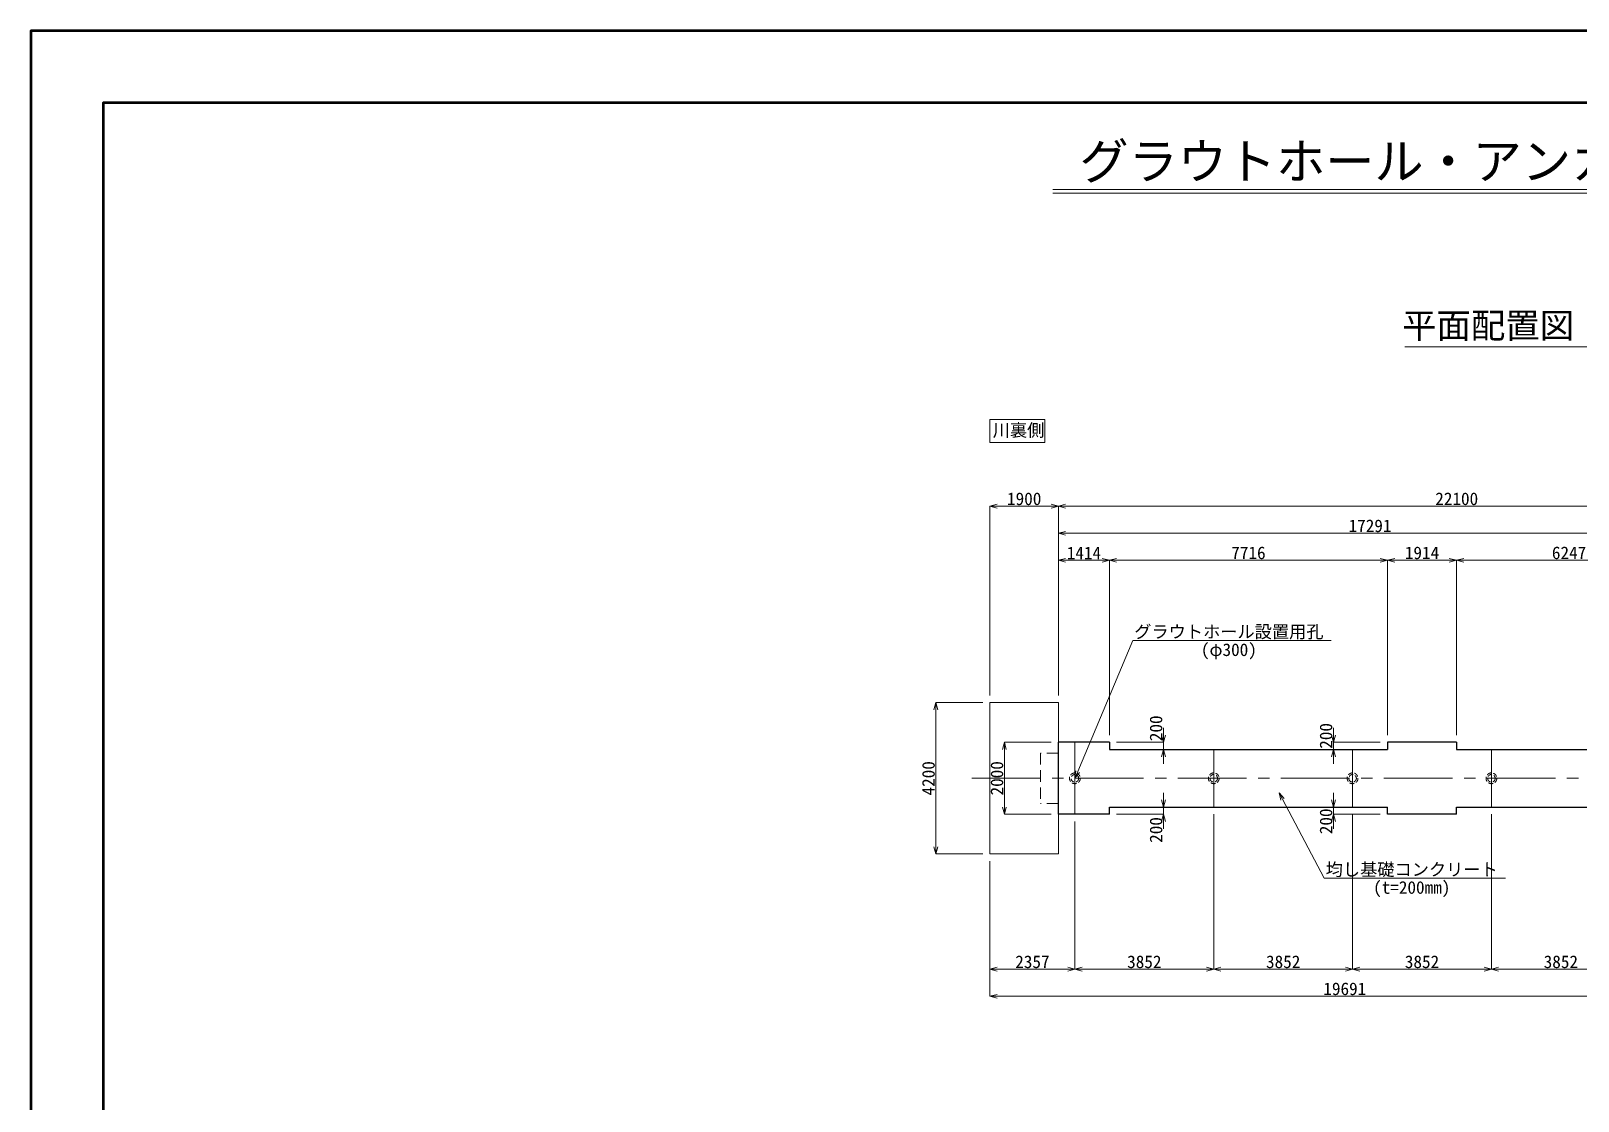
# Model space of a CAD drawing. Extents: x 1000 to 85100, y -10 to 59390.
# Drawn here: x 1000 to 43923, y 29690 to 59390 of the extents above; entities that cross this region are included whole.
import ezdxf
from ezdxf import colors
from ezdxf.entities.mleader import LeaderData, LeaderLine
from ezdxf.enums import TextEntityAlignment as Align
from ezdxf.math import Vec2, Vec3

# ---------------------------------------------------------------- set-up
doc = ezdxf.new("R2010")
doc.units = 0
doc.header["$LTSCALE"] = 100
doc.header["$PDMODE"] = 34
doc.linetypes.add('CENTER2', pattern=[28.575, 19.05, -3.175, 3.175, -3.175])
doc.linetypes.add('HIDDEN2', pattern=[4.7625, 3.175, -1.5875])
doc.layers.get('0').update_dxf_attribs({"linetype": 'CONTINUOUS', "lineweight": 0})
doc.layers.get('DEFPOINTS').update_dxf_attribs({"color": 8, "linetype": 'CONTINUOUS', "lineweight": 0})
for name, color, linetype, lineweight in [('0タイトル', 7, 'CONTINUOUS', 13), ('0中心線', 7, 'CENTER2', 5), ('0寸法', 7, 'CONTINUOUS', 5), ('0文字', 41, 'CONTINUOUS', 5), ('1グラウトホール', 1, 'HIDDEN2', 25), ('2均し基礎コンクリート', 140, 'CONTINUOUS', 13), ('2現場打ち・増しコン', 1, 'HIDDEN2', 13), ('D-TTL', 2, 'CONTINUOUS', 50)]:
    doc.layers.add(name, color=color, linetype=linetype, lineweight=lineweight)
doc.layers.add('D-WORK作業ﾚｲﾔ', color=9, linetype='CONTINUOUS', lineweight=13, plot=False)
doc.styles.add('寸法文字', font='MS Gothic.ttf')
doc.dimstyles.new('1／100', dxfattribs={"dimscale": 100, "dimtxt": 3.5, "dimasz": 2, "dimexe": 0, "dimexo": 2, "dimgap": 0.3, "dimtad": 1, "dimdec": 0, "dimzin": 1, "dimdsep": 46, "dimtxsty": '寸法文字', "dimblk": 'OPEN30', "dimcen": 2.5, "dimclrd": 256, "dimclre": 256, "dimclrt": 256, "dimadec": 0, "dimazin": 0, "dimtfac": 1, "dimtdec": 0, "dimtmove": 0, "dimatfit": 3, "dimldrblk": 'OPEN30', "dimfxl": 1, "dimlwd": -1, "dimlwe": -1, "dimarcsym": 0})

# ---------------------------------------------------------------- blocks, each defined once
blk = doc.blocks.new('_Open30')
at = {"color": 0, "linetype": 'ByBlock', "lineweight": -2}
for p, q in [((-1, 0.27), (0, 0)), ((0, 0), (-1, -0.27)), ((0, 0), (-1, 0))]:
    blk.add_line(p, q, dxfattribs=at)
blk = doc.blocks.new('*D10')
at = {"layer": '0寸法', "transparency": 16777216}
for p, q in [((27407, 40748), (26107, 40748)), ((26107, 36748), (26107, 40548)), ((27407, 36548), (26107, 36548))]:
    blk.add_line(p, q, dxfattribs=at)
at = {"layer": 'DEFPOINTS', "color": 0, "transparency": 16777216}
for p in [(26107, 40748), (27607, 40748), (27607, 36548)]:
    blk.add_point(p, dxfattribs=at)
at = {"layer": '0寸法', "transparency": 16777216, "xscale": 200, "yscale": 200, "zscale": 200}
for p, rotation in [((26107, 40748), 90), ((26107, 36548), 270)]:
    blk.add_blockref('_Open30', p, dxfattribs=dict(at, rotation=rotation))
at = {"layer": '0寸法', "transparency": 16777216, "insert": (25902, 38648), "char_height": 350, "attachment_point": 5, "rotation": 90, "style": '寸法文字'}
blk.add_mtext('4200', dxfattribs=at)
blk = doc.blocks.new('*D12')
at = {"layer": '0寸法', "transparency": 16777216}
for p, q in [((29507, 40948), (29507, 46198)), ((29707, 46198), (51407, 46198)), ((51607, 41248), (51607, 46198))]:
    blk.add_line(p, q, dxfattribs=at)
at = {"layer": 'DEFPOINTS', "color": 0, "transparency": 16777216}
for p in [(51607, 46198), (51607, 41048), (29507, 40748)]:
    blk.add_point(p, dxfattribs=at)
at = {"layer": '0寸法', "transparency": 16777216, "xscale": 200, "yscale": 200, "zscale": 200, "rotation": 180}
blk.add_blockref('_Open30', (29507, 46198), dxfattribs=at)
at = {"layer": '0寸法', "transparency": 16777216, "xscale": 200, "yscale": 200, "zscale": 200}
blk.add_blockref('_Open30', (51607, 46198), dxfattribs=at)
at = {"layer": '0寸法', "transparency": 16777216, "insert": (40557, 46403), "char_height": 350, "attachment_point": 5, "style": '寸法文字'}
blk.add_mtext('22100', dxfattribs=at)
blk = doc.blocks.new('*D20')
at = {"layer": '0寸法', "transparency": 16777216}
for p, q in [((30921, 39848), (30921, 44698)), ((31121, 44698), (38437, 44698)), ((38637, 39848), (38637, 44698))]:
    blk.add_line(p, q, dxfattribs=at)
at = {"layer": 'DEFPOINTS', "color": 0, "transparency": 16777216}
for p in [(38637, 44698), (30921, 39648), (38637, 39648)]:
    blk.add_point(p, dxfattribs=at)
at = {"layer": '0寸法', "transparency": 16777216, "xscale": 200, "yscale": 200, "zscale": 200, "rotation": 180}
blk.add_blockref('_Open30', (30921, 44698), dxfattribs=at)
at = {"layer": '0寸法', "transparency": 16777216, "xscale": 200, "yscale": 200, "zscale": 200}
blk.add_blockref('_Open30', (38637, 44698), dxfattribs=at)
at = {"layer": '0寸法', "transparency": 16777216, "insert": (34779, 44903), "char_height": 350, "attachment_point": 5, "style": '寸法文字'}
blk.add_mtext('7716', dxfattribs=at)
blk = doc.blocks.new('*D21')
at = {"layer": '0寸法', "transparency": 16777216}
for p, q in [((38637, 39848), (38637, 44698)), ((38837, 44698), (40351, 44698)), ((40551, 39848), (40551, 44698))]:
    blk.add_line(p, q, dxfattribs=at)
at = {"layer": 'DEFPOINTS', "color": 0, "transparency": 16777216}
for p in [(40551, 44698), (38637, 39648), (40551, 39648)]:
    blk.add_point(p, dxfattribs=at)
at = {"layer": '0寸法', "transparency": 16777216, "xscale": 200, "yscale": 200, "zscale": 200, "rotation": 180}
blk.add_blockref('_Open30', (38637, 44698), dxfattribs=at)
at = {"layer": '0寸法', "transparency": 16777216, "xscale": 200, "yscale": 200, "zscale": 200}
blk.add_blockref('_Open30', (40551, 44698), dxfattribs=at)
at = {"layer": '0寸法', "transparency": 16777216, "insert": (39594, 44903), "char_height": 350, "attachment_point": 5, "style": '寸法文字'}
blk.add_mtext('1914', dxfattribs=at)
blk = doc.blocks.new('*D22')
at = {"layer": '0寸法', "transparency": 16777216}
for p, q in [((40551, 39848), (40551, 44698)), ((40751, 44698), (46598, 44698)), ((46798, 40548), (46798, 44698))]:
    blk.add_line(p, q, dxfattribs=at)
at = {"layer": 'DEFPOINTS', "color": 0, "transparency": 16777216}
for p in [(46798, 44698), (46798, 40348), (40551, 39648)]:
    blk.add_point(p, dxfattribs=at)
at = {"layer": '0寸法', "transparency": 16777216, "xscale": 200, "yscale": 200, "zscale": 200, "rotation": 180}
blk.add_blockref('_Open30', (40551, 44698), dxfattribs=at)
at = {"layer": '0寸法', "transparency": 16777216, "xscale": 200, "yscale": 200, "zscale": 200}
blk.add_blockref('_Open30', (46798, 44698), dxfattribs=at)
at = {"layer": '0寸法', "transparency": 16777216, "insert": (43674, 44903), "char_height": 350, "attachment_point": 5, "style": '寸法文字'}
blk.add_mtext('6247', dxfattribs=at)
blk = doc.blocks.new('*D23')
at = {"layer": '0寸法', "transparency": 16777216}
for p, q in [((29507, 40948), (29507, 45448)), ((46598, 45448), (29707, 45448)), ((46798, 40548), (46798, 45448))]:
    blk.add_line(p, q, dxfattribs=at)
at = {"layer": 'DEFPOINTS', "color": 0, "transparency": 16777216}
for p in [(29507, 45448), (29507, 40748), (46798, 40348)]:
    blk.add_point(p, dxfattribs=at)
at = {"layer": '0寸法', "transparency": 16777216, "xscale": 200, "yscale": 200, "zscale": 200, "rotation": 180}
blk.add_blockref('_Open30', (29507, 45448), dxfattribs=at)
at = {"layer": '0寸法', "transparency": 16777216, "xscale": 200, "yscale": 200, "zscale": 200}
blk.add_blockref('_Open30', (46798, 45448), dxfattribs=at)
at = {"layer": '0寸法', "transparency": 16777216, "insert": (38152, 45653), "char_height": 350, "attachment_point": 5, "style": '寸法文字'}
blk.add_mtext('17291', dxfattribs=at)
blk = doc.blocks.new('*D24')
at = {"layer": '0寸法', "transparency": 16777216}
for p, q in [((29507, 40948), (29507, 44698)), ((30721, 44698), (29707, 44698)), ((30921, 39848), (30921, 44698))]:
    blk.add_line(p, q, dxfattribs=at)
at = {"layer": 'DEFPOINTS', "color": 0, "transparency": 16777216}
for p in [(29507, 44698), (29507, 40748), (30921, 39648)]:
    blk.add_point(p, dxfattribs=at)
at = {"layer": '0寸法', "transparency": 16777216, "xscale": 200, "yscale": 200, "zscale": 200, "rotation": 180}
blk.add_blockref('_Open30', (29507, 44698), dxfattribs=at)
at = {"layer": '0寸法', "transparency": 16777216, "xscale": 200, "yscale": 200, "zscale": 200}
blk.add_blockref('_Open30', (30921, 44698), dxfattribs=at)
at = {"layer": '0寸法', "transparency": 16777216, "insert": (30214, 44903), "char_height": 350, "attachment_point": 5, "style": '寸法文字'}
blk.add_mtext('1414', dxfattribs=at)
blk = doc.blocks.new('*D25')
at = {"layer": '0寸法', "transparency": 16777216}
for p, q in [((27607, 40948), (27607, 46198)), ((27807, 46198), (29307, 46198)), ((29507, 40948), (29507, 46198))]:
    blk.add_line(p, q, dxfattribs=at)
at = {"layer": 'DEFPOINTS', "color": 0, "transparency": 16777216}
for p in [(29507, 46198), (27607, 40748), (29507, 40748)]:
    blk.add_point(p, dxfattribs=at)
at = {"layer": '0寸法', "transparency": 16777216, "xscale": 200, "yscale": 200, "zscale": 200, "rotation": 180}
blk.add_blockref('_Open30', (27607, 46198), dxfattribs=at)
at = {"layer": '0寸法', "transparency": 16777216, "xscale": 200, "yscale": 200, "zscale": 200}
blk.add_blockref('_Open30', (29507, 46198), dxfattribs=at)
at = {"layer": '0寸法', "transparency": 16777216, "insert": (28557, 46403), "char_height": 350, "attachment_point": 5, "style": '寸法文字'}
blk.add_mtext('1900', dxfattribs=at)
blk = doc.blocks.new('*D26')
at = {"layer": '0寸法', "transparency": 16777216}
for p, q in [((29307, 39648), (28007, 39648)), ((28007, 39448), (28007, 37848)), ((29307, 37648), (28007, 37648))]:
    blk.add_line(p, q, dxfattribs=at)
at = {"layer": 'DEFPOINTS', "color": 0, "transparency": 16777216}
for p in [(29507, 39648), (28007, 37648), (29507, 37648)]:
    blk.add_point(p, dxfattribs=at)
at = {"layer": '0寸法', "transparency": 16777216, "xscale": 200, "yscale": 200, "zscale": 200}
for p, rotation in [((28007, 39648), 90), ((28007, 37648), 270)]:
    blk.add_blockref('_Open30', p, dxfattribs=dict(at, rotation=rotation))
at = {"layer": '0寸法', "transparency": 16777216, "insert": (27802, 38648), "char_height": 350, "attachment_point": 5, "rotation": 90, "style": '寸法文字'}
blk.add_mtext('2000', dxfattribs=at)
blk = doc.blocks.new('*D27')
at = {"layer": '0寸法', "transparency": 16777216}
for p, q in [((32421, 39848), (32421, 40048)), ((31121, 39648), (32421, 39648)), ((32421, 39648), (32421, 39448)), ((31121, 39448), (32421, 39448)), ((32421, 39248), (32421, 39048))]:
    blk.add_line(p, q, dxfattribs=at)
at = {"layer": 'DEFPOINTS', "color": 0, "transparency": 16777216}
for p in [(30921, 39648), (30921, 39448), (32421, 39448)]:
    blk.add_point(p, dxfattribs=at)
at = {"layer": '0寸法', "transparency": 16777216, "xscale": 200, "yscale": 200, "zscale": 200}
for p, rotation in [((32421, 39648), 270), ((32421, 39448), 90)]:
    blk.add_blockref('_Open30', p, dxfattribs=dict(at, rotation=rotation))
at = {"layer": '0寸法', "transparency": 16777216, "insert": (32216, 40036), "char_height": 350, "attachment_point": 5, "rotation": 90, "style": '寸法文字'}
blk.add_mtext('200', dxfattribs=at)
blk = doc.blocks.new('*D28')
at = {"layer": '0寸法', "transparency": 16777216}
for p, q in [((32421, 38048), (32421, 38248)), ((31121, 37848), (32421, 37848)), ((32421, 37848), (32421, 37648)), ((31121, 37648), (32421, 37648)), ((32421, 37448), (32421, 37248))]:
    blk.add_line(p, q, dxfattribs=at)
at = {"layer": 'DEFPOINTS', "color": 0, "transparency": 16777216}
for p in [(30921, 37848), (30921, 37648), (32421, 37648)]:
    blk.add_point(p, dxfattribs=at)
at = {"layer": '0寸法', "transparency": 16777216, "xscale": 200, "yscale": 200, "zscale": 200}
for p, rotation in [((32421, 37848), 270), ((32421, 37648), 90)]:
    blk.add_blockref('_Open30', p, dxfattribs=dict(at, rotation=rotation))
at = {"layer": '0寸法', "transparency": 16777216, "insert": (32216, 37214), "char_height": 350, "attachment_point": 5, "rotation": 90, "style": '寸法文字'}
blk.add_mtext('200', dxfattribs=at)
blk = doc.blocks.new('*D29')
at = {"layer": '0寸法', "transparency": 16777216}
for p, q in [((37137, 39848), (37137, 40048)), ((38437, 39648), (37137, 39648)), ((37137, 39648), (37137, 39448)), ((38437, 39448), (37137, 39448)), ((37137, 39248), (37137, 39048))]:
    blk.add_line(p, q, dxfattribs=at)
at = {"layer": 'DEFPOINTS', "color": 0, "transparency": 16777216}
for p in [(38637, 39648), (37137, 39448), (38637, 39448)]:
    blk.add_point(p, dxfattribs=at)
at = {"layer": '0寸法', "transparency": 16777216, "xscale": 200, "yscale": 200, "zscale": 200}
for p, rotation in [((37137, 39648), 270), ((37137, 39448), 90)]:
    blk.add_blockref('_Open30', p, dxfattribs=dict(at, rotation=rotation))
at = {"layer": '0寸法', "transparency": 16777216, "insert": (36932, 39825), "char_height": 350, "attachment_point": 5, "rotation": 90, "style": '寸法文字'}
blk.add_mtext('200', dxfattribs=at)
blk = doc.blocks.new('*D30')
at = {"layer": '0寸法', "transparency": 16777216}
for p, q in [((37137, 38048), (37137, 38248)), ((38437, 37848), (37137, 37848)), ((37137, 37848), (37137, 37648)), ((38437, 37648), (37137, 37648)), ((37137, 37448), (37137, 37248))]:
    blk.add_line(p, q, dxfattribs=at)
at = {"layer": 'DEFPOINTS', "color": 0, "transparency": 16777216}
for p in [(38637, 37848), (37137, 37648), (38637, 37648)]:
    blk.add_point(p, dxfattribs=at)
at = {"layer": '0寸法', "transparency": 16777216, "xscale": 200, "yscale": 200, "zscale": 200}
for p, rotation in [((37137, 37848), 270), ((37137, 37648), 90)]:
    blk.add_blockref('_Open30', p, dxfattribs=dict(at, rotation=rotation))
at = {"layer": '0寸法', "transparency": 16777216, "insert": (36932, 37454), "char_height": 350, "attachment_point": 5, "rotation": 90, "style": '寸法文字'}
blk.add_mtext('200', dxfattribs=at)
blk = doc.blocks.new('*D44')
at = {"layer": '0寸法', "transparency": 16777216}
for p, q in [((47298, 36748), (47298, 32598)), ((27607, 36348), (27607, 32598)), ((27807, 32598), (47098, 32598))]:
    blk.add_line(p, q, dxfattribs=at)
at = {"layer": 'DEFPOINTS', "color": 0, "transparency": 16777216}
for p in [(47298, 36948), (27607, 36548), (47298, 32598)]:
    blk.add_point(p, dxfattribs=at)
at = {"layer": '0寸法', "transparency": 16777216, "xscale": 200, "yscale": 200, "zscale": 200, "rotation": 180}
blk.add_blockref('_Open30', (27607, 32598), dxfattribs=at)
at = {"layer": '0寸法', "transparency": 16777216, "xscale": 200, "yscale": 200, "zscale": 200}
blk.add_blockref('_Open30', (47298, 32598), dxfattribs=at)
at = {"layer": '0寸法', "transparency": 16777216, "insert": (37452, 32803), "char_height": 350, "attachment_point": 5, "style": '寸法文字'}
blk.add_mtext('19691', dxfattribs=at)
blk = doc.blocks.new('*D46')
at = {"layer": '0寸法', "transparency": 16777216}
for p, q in [((37668, 37648), (37668, 33348)), ((41520, 37648), (41520, 33348)), ((37868, 33348), (41320, 33348))]:
    blk.add_line(p, q, dxfattribs=at)
at = {"layer": 'DEFPOINTS', "color": 0, "transparency": 16777216}
for p in [(37668, 37848), (41520, 37848), (41520, 33348)]:
    blk.add_point(p, dxfattribs=at)
at = {"layer": '0寸法', "transparency": 16777216, "xscale": 200, "yscale": 200, "zscale": 200, "rotation": 180}
blk.add_blockref('_Open30', (37668, 33348), dxfattribs=at)
at = {"layer": '0寸法', "transparency": 16777216, "xscale": 200, "yscale": 200, "zscale": 200}
blk.add_blockref('_Open30', (41520, 33348), dxfattribs=at)
at = {"layer": '0寸法', "transparency": 16777216, "insert": (39594, 33553), "char_height": 350, "attachment_point": 5, "style": '寸法文字'}
blk.add_mtext('3852', dxfattribs=at)
blk = doc.blocks.new('*D47')
at = {"layer": '0寸法', "transparency": 16777216}
for p, q in [((41520, 37648), (41520, 33348)), ((45372, 37648), (45372, 33348)), ((41720, 33348), (45172, 33348))]:
    blk.add_line(p, q, dxfattribs=at)
at = {"layer": 'DEFPOINTS', "color": 0, "transparency": 16777216}
for p in [(41520, 37848), (45372, 37848), (45372, 33348)]:
    blk.add_point(p, dxfattribs=at)
at = {"layer": '0寸法', "transparency": 16777216, "xscale": 200, "yscale": 200, "zscale": 200, "rotation": 180}
blk.add_blockref('_Open30', (41520, 33348), dxfattribs=at)
at = {"layer": '0寸法', "transparency": 16777216, "xscale": 200, "yscale": 200, "zscale": 200}
blk.add_blockref('_Open30', (45372, 33348), dxfattribs=at)
at = {"layer": '0寸法', "transparency": 16777216, "insert": (43446, 33553), "char_height": 350, "attachment_point": 5, "style": '寸法文字'}
blk.add_mtext('3852', dxfattribs=at)
blk = doc.blocks.new('*D50')
at = {"layer": '0寸法', "transparency": 16777216}
for p, q in [((29964, 37448), (29964, 33348)), ((33816, 37648), (33816, 33348)), ((30164, 33348), (33616, 33348))]:
    blk.add_line(p, q, dxfattribs=at)
at = {"layer": 'DEFPOINTS', "color": 0, "transparency": 16777216}
for p in [(33816, 37848), (29964, 37648), (33816, 33348)]:
    blk.add_point(p, dxfattribs=at)
at = {"layer": '0寸法', "transparency": 16777216, "xscale": 200, "yscale": 200, "zscale": 200, "rotation": 180}
blk.add_blockref('_Open30', (29964, 33348), dxfattribs=at)
at = {"layer": '0寸法', "transparency": 16777216, "xscale": 200, "yscale": 200, "zscale": 200}
blk.add_blockref('_Open30', (33816, 33348), dxfattribs=at)
at = {"layer": '0寸法', "transparency": 16777216, "insert": (31890, 33553), "char_height": 350, "attachment_point": 5, "style": '寸法文字'}
blk.add_mtext('3852', dxfattribs=at)
blk = doc.blocks.new('*D51')
at = {"layer": '0寸法', "transparency": 16777216}
for p, q in [((33816, 37648), (33816, 33348)), ((37668, 37648), (37668, 33348)), ((34016, 33348), (37468, 33348))]:
    blk.add_line(p, q, dxfattribs=at)
at = {"layer": 'DEFPOINTS', "color": 0, "transparency": 16777216}
for p in [(33816, 37848), (37668, 37848), (37668, 33348)]:
    blk.add_point(p, dxfattribs=at)
at = {"layer": '0寸法', "transparency": 16777216, "xscale": 200, "yscale": 200, "zscale": 200, "rotation": 180}
blk.add_blockref('_Open30', (33816, 33348), dxfattribs=at)
at = {"layer": '0寸法', "transparency": 16777216, "xscale": 200, "yscale": 200, "zscale": 200}
blk.add_blockref('_Open30', (37668, 33348), dxfattribs=at)
at = {"layer": '0寸法', "transparency": 16777216, "insert": (35742, 33553), "char_height": 350, "attachment_point": 5, "style": '寸法文字'}
blk.add_mtext('3852', dxfattribs=at)
blk = doc.blocks.new('*D52')
at = {"layer": '0寸法', "transparency": 16777216}
for p, q in [((29964, 37448), (29964, 33348)), ((27607, 36348), (27607, 33348)), ((27807, 33348), (29764, 33348))]:
    blk.add_line(p, q, dxfattribs=at)
at = {"layer": 'DEFPOINTS', "color": 0, "transparency": 16777216}
for p in [(29964, 37648), (27607, 36548), (29964, 33348)]:
    blk.add_point(p, dxfattribs=at)
at = {"layer": '0寸法', "transparency": 16777216, "xscale": 200, "yscale": 200, "zscale": 200, "rotation": 180}
blk.add_blockref('_Open30', (27607, 33348), dxfattribs=at)
at = {"layer": '0寸法', "transparency": 16777216, "xscale": 200, "yscale": 200, "zscale": 200}
blk.add_blockref('_Open30', (29964, 33348), dxfattribs=at)
at = {"layer": '0寸法', "transparency": 16777216, "insert": (28785, 33553), "char_height": 350, "attachment_point": 5, "style": '寸法文字'}
blk.add_mtext('2357', dxfattribs=at)

msp = doc.modelspace()

# ---------------------------------------------------------------- linework, layer by layer
at = {"layer": '0タイトル'}
for p, q in [((29350, 54990), (56750, 54990)), ((29350, 54890), (56750, 54890)), ((39115.9, 50620.4), (46984.1, 50620.4))]:
    msp.add_line(p, q, dxfattribs=at)
at = {"layer": '0中心線'}
msp.add_line((27106.6, 38647.9), (59006.9, 38647.9), dxfattribs=at)
at = {"layer": '0文字'}
msp.add_lwpolyline([(27606.6, 47972), (27606.6, 48609), (29126.5, 48609), (29126.5, 47972)], close=True, dxfattribs=at)
at = {"layer": '1グラウトホール', "lineweight": 9, "ltscale": 0.4}
for centre, radius in [((29963.6, 38647.9), 150), ((29963.6, 38647.9), 105), ((33815.6, 38647.9), 150), ((33815.6, 38647.9), 105), ((37667.9, 38647.9), 150), ((37667.9, 38647.9), 105), ((41519.6, 38647.9), 150), ((41519.6, 38647.9), 105)]:
    msp.add_circle(centre, radius, dxfattribs=at)
at = {"layer": '2均し基礎コンクリート', "lineweight": 25}
for p, q in [((30920.6, 39647.9), (29506.6, 39647.9)), ((29506.6, 37647.9), (29506.6, 39647.9)), ((30920.6, 39647.9), (30920.6, 39447.9)), ((38636.6, 39647.9), (38636.6, 39447.9)), ((40550.6, 39647.9), (38636.6, 39647.9)), ((40550.6, 39647.9), (40550.6, 39447.9)), ((30920.6, 39447.9), (38636.6, 39447.9)), ((40550.6, 39447.9), (46797.6, 39447.9)), ((30920.9, 37847.9), (38636.6, 37847.9)), ((30920.9, 37647.9), (30920.9, 37847.9)), ((38636.6, 37647.9), (38636.6, 37847.9)), ((40550.6, 37847.9), (46797.6, 37847.9)), ((40550.6, 37647.9), (40550.6, 37847.9)), ((30920.9, 37647.9), (29506.6, 37647.9)), ((40550.6, 37647.9), (38636.6, 37647.9))]:
    msp.add_line(p, q, dxfattribs=at)
at = {"layer": '2現場打ち・増しコン', "linetype": 'Continuous'}
for p, q in [((29506.6, 40747.9), (27606.6, 40747.9)), ((27606.6, 39747.9), (27606.6, 40747.9)), ((29506.6, 38647.9), (29506.6, 40747.9)), ((27606.6, 39747.9), (27606.6, 37547.9)), ((29506.6, 37947.9), (29506.6, 36547.9)), ((27606.6, 37547.9), (27606.6, 36547.9)), ((29506.6, 36547.9), (27606.6, 36547.9))]:
    msp.add_line(p, q, dxfattribs=at)
at = {"layer": '2現場打ち・増しコン', "linetype": 'HIDDEN2', "lineweight": 5}
for p, q in [((29506.6, 39347.9), (29006.6, 39347.9)), ((29006.6, 39347.9), (29006.6, 37947.9)), ((29506.6, 37947.9), (29006.6, 37947.9))]:
    msp.add_line(p, q, dxfattribs=at)
at = {"layer": '2現場打ち・増しコン', "linetype": 'Continuous', "ltscale": 0.2}
msp.add_line((29506.6, 38647.9), (29506.6, 37947.9), dxfattribs=at)
at = {"layer": 'D-TTL'}
for points in [[(1000, -10), (85100, -10), (85100, 59390), (1000, 59390)], [(3000, 1990), (83100, 1990), (83100, 57390), (3000, 57390)]]:
    msp.add_lwpolyline(points, close=True, dxfattribs=at)
at = {"layer": 'D-WORK作業ﾚｲﾔ'}
for p, q in [((29963.9, 39647.9), (29963.9, 37647.9)), ((33815.6, 39447.9), (33815.6, 37847.9)), ((37667.6, 39447.9), (37667.6, 37847.9)), ((41519.6, 39447.9), (41519.6, 37847.9))]:
    msp.add_line(p, q, dxfattribs=at)

# ---------------------------------------------------------------- texts
at = {"layer": '0タイトル', "style": '寸法文字'}
msp.add_text('グラウトホール・アンカーボルト用孔配置図', height=1000, dxfattribs=at).set_placement((30088.9, 55273.3))
msp.add_text('平面配置図', height=700, dxfattribs=at).set_placement((41428.1, 50654.4), align=Align.BOTTOM_CENTER)
at = {"layer": '0文字', "style": '寸法文字'}
msp.add_text('川裏側', height=350, dxfattribs=at).set_placement((27684.3, 48133.3))

# ---------------------------------------------------------------- dimensions: what is measured, and where the dimension line sits
at = {"layer": '0寸法'}
for base, p1, p2, override, picture, middle in [((29506.6, 46197.9), (27606.6, 40747.9), (29506.6, 40747.9), {"dimtxsty": '寸法文字'}, '*D25', (28556.6, 46402.9)), ((51606.6, 46197.9), (29506.6, 40747.9), (51606.6, 41047.9), {"dimtxsty": '寸法文字'}, '*D12', (40556.6, 46402.9)), ((29506.6, 45447.9), (46797.6, 40347.9), (29506.6, 40747.9), {"dimtmove": 1}, '*D23', (38152.1, 45652.9)), ((29506.6, 44697.9), (30920.6, 39647.9), (29506.6, 40747.9), {"dimtxsty": '寸法文字'}, '*D24', (30213.6, 44902.9)), ((38636.6, 44697.9), (30920.6, 39647.9), (38636.6, 39647.9), {"dimtxsty": '寸法文字'}, '*D20', (34778.6, 44902.9)), ((40550.6, 44697.9), (38636.6, 39647.9), (40550.6, 39647.9), {"dimtmove": 1}, '*D21', (39593.6, 44902.9)), ((46797.6, 44697.9), (40550.6, 39647.9), (46797.6, 40347.9), {"dimtmove": 1}, '*D22', (43674.1, 44902.9)), ((33815.6, 33347.9), (29963.9, 37647.9), (33815.6, 37847.9), {"dimtxsty": '寸法文字'}, '*D50', (31889.7, 33552.9)), ((37667.6, 33347.9), (33815.6, 37847.9), (37667.6, 37847.9), {"dimtxsty": '寸法文字'}, '*D51', (35741.6, 33552.9)), ((41519.6, 33347.9), (37667.6, 37847.9), (41519.6, 37847.9), {"dimtxsty": '寸法文字'}, '*D46', (39593.6, 33552.9)), ((45371.6, 33347.9), (41519.6, 37847.9), (45371.6, 37847.9), {"dimtxsty": '寸法文字'}, '*D47', (43445.6, 33552.9)), ((47297.6, 32597.9), (27606.6, 36547.9), (47297.6, 36947.9), {"dimtxsty": '寸法文字'}, '*D44', (37452.1, 32802.9))]:
    dim = msp.add_linear_dim(base=base, p1=p1, p2=p2, dimstyle='1／100', override=override, dxfattribs=at)
    dim.commit()
    dim.dimension.update_dxf_attribs({"geometry": picture, "text_midpoint": middle})
dim = msp.add_linear_dim(base=(26106.6, 40747.9), p1=(27606.6, 36547.9), p2=(27606.6, 40747.9), angle=90, dimstyle='1／100', override={"dimtxsty": '寸法文字'}, dxfattribs=at)
dim.commit()
dim.dimension.update_dxf_attribs({"geometry": '*D10', "text_midpoint": (25901.6, 38647.9)})
for base, p1, p2, picture, middle in [((32420.9, 39447.9), (30920.9, 39647.9), (30920.9, 39447.9), '*D27', (32215.9, 40036.5)), ((37136.6, 39447.9), (38636.6, 39647.9), (38636.6, 39447.9), '*D29', (36931.6, 39824.6)), ((32420.9, 37647.9), (30920.9, 37847.9), (30920.9, 37647.9), '*D28', (32215.9, 37213.8)), ((37136.6, 37647.9), (38636.6, 37847.9), (38636.6, 37647.9), '*D30', (36931.6, 37454))]:
    dim = msp.add_linear_dim(base=base, p1=p1, p2=p2, angle=90, dimstyle='1／100', override={"dimtmove": 2}, dxfattribs=at)
    dim.commit()
    dim.dimension.update_dxf_attribs({"geometry": picture, "text_midpoint": middle, "dimtype": 160})
dim = msp.add_linear_dim(base=(28006.9, 37647.9), p1=(29506.6, 39647.9), p2=(29506.6, 37647.9), angle=90, dimstyle='1／100', dxfattribs=at)
dim.commit()
dim.dimension.update_dxf_attribs({"geometry": '*D26', "text_midpoint": (27801.9, 38647.9)})
dim = msp.add_linear_dim(base=(29963.9, 33347.9), p1=(27606.6, 36547.9), p2=(29963.9, 37647.9), dimstyle='1／100', dxfattribs=at)
dim.commit()
dim.dimension.update_dxf_attribs({"geometry": '*D52', "text_midpoint": (28785.2, 33552.9)})

# ---------------------------------------------------------------- leaders
at = {"layer": '0文字'}
ml = msp.add_multileader_mtext('Standard', dxfattribs=at)
ml.set_content('グラウトホール設置用孔\\P(φ300)', color=256, style='寸法文字')
ml.set_leader_properties(color=256, linetype='ByLayer', lineweight=-1)
ml.set_arrow_properties(name='OPEN30')
ml.build(insert=Vec2(0, 0))
ml.multileader.update_dxf_attribs({"text_left_attachment_type": 6, "text_right_attachment_type": 6, "dogleg_length": 0, "arrow_head_size": 200, "scale": 100})
ctx = ml.context
ctx.base_point, ctx.scale, ctx.char_height, ctx.arrow_head_size, ctx.landing_gap_size, ctx.plane_origin = Vec3(31571.4, 42471.8), 100, 350, 200, 200, Vec3(42489.2, 40639.9)
ctx.left_attachment, ctx.right_attachment, ctx.text_align_type = 6, 6, 1
notes = []
notes.append((ctx, [(0, (1, 1, 0), (31571.4, 42471.8), (1, 0), 0, [(0, [(29963.6, 38647.9)], 0, [])])]))
ctx.mtext.insert, ctx.mtext.alignment, ctx.mtext.line_spacing_factor, ctx.mtext.flow_direction = Vec3(34235.6, 42891.8), 2, 0.857143, 5
ml = msp.add_multileader_mtext('Standard', dxfattribs=at)
ml.set_content('均し基礎コンクリート\\P(t=200mm)', color=256, style='寸法文字')
ml.set_leader_properties(color=256, linetype='ByLayer', lineweight=-1)
ml.set_arrow_properties(name='OPEN30')
ml.build(insert=Vec2(0, 0))
ml.multileader.update_dxf_attribs({"text_left_attachment_type": 6, "text_right_attachment_type": 6, "dogleg_length": 0, "arrow_head_size": 200, "scale": 100})
ctx = ml.context
ctx.base_point, ctx.scale, ctx.char_height, ctx.arrow_head_size, ctx.landing_gap_size, ctx.plane_origin = Vec3(36884, 35873.3), 100, 350, 200, 200, Vec3(35764.5, 33763.2)
ctx.left_attachment, ctx.right_attachment, ctx.text_align_type = 6, 6, 1
notes.append((ctx, [(0, (1, 1, 0), (36884, 35873.3), (1, 0), 0, [(0, [(35627.7, 38241.5)], 0, [])])]))
ctx.mtext.insert, ctx.mtext.alignment, ctx.mtext.line_spacing_factor, ctx.mtext.flow_direction = Vec3(39308.4, 36293.3), 2, 0.857143, 5
for ctx, leaders in notes:
    for number, flags, end, landing, length, lines in leaders:
        leader = LeaderData()
        leader.index, (leader.has_last_leader_line, leader.has_dogleg_vector, leader.attachment_direction) = number, flags
        leader.last_leader_point, leader.dogleg_vector, leader.dogleg_length = Vec3(end), Vec3(landing), length
        for number, points, colour, breaks in lines:
            line = LeaderLine()
            line.index, line.vertices, line.color, line.breaks = number, Vec3.list(points), colors.encode_raw_color(colour), breaks
            leader.lines.append(line)
        ctx.leaders.append(leader)

doc.saveas('drawing.dxf')
